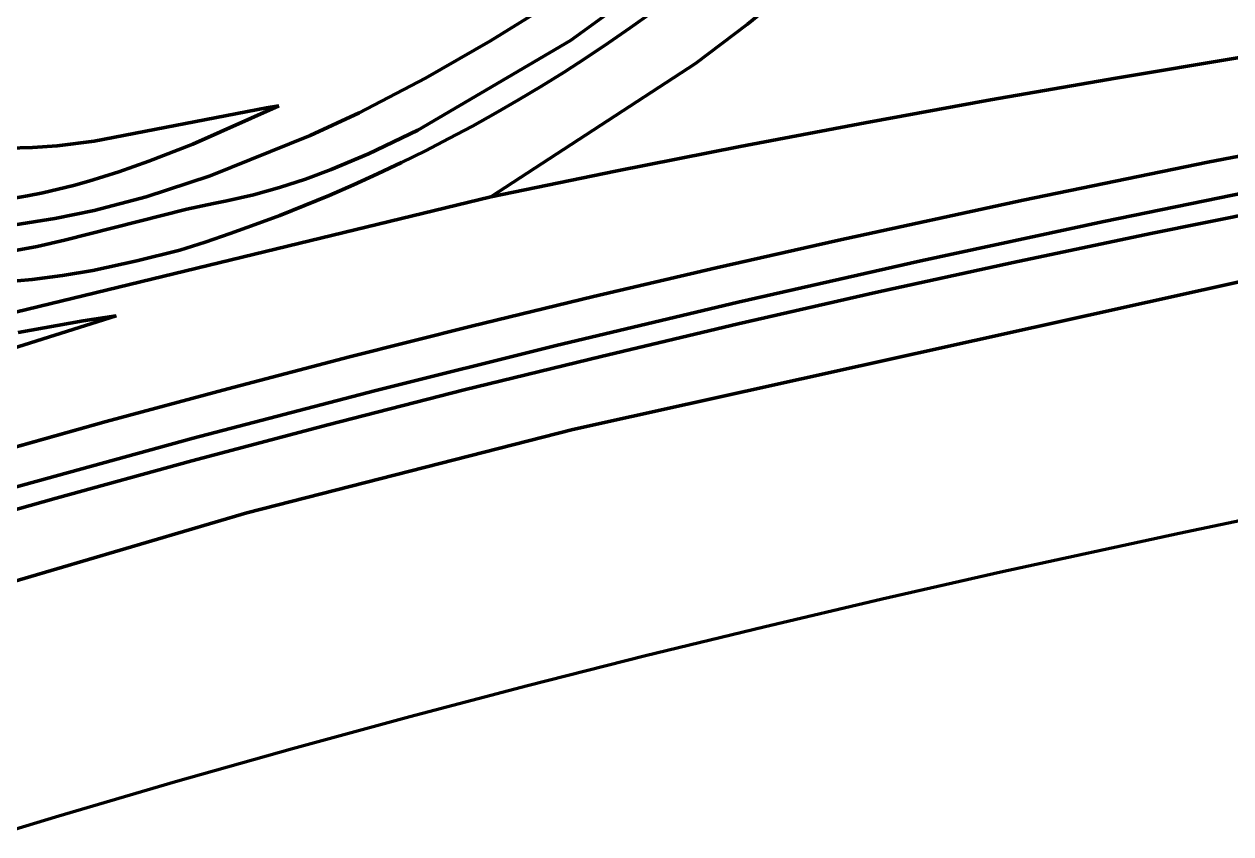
# Model space of a CAD drawing. Header units: millimetres. Extents: x 0.18 to 6.32, y 4.4 to 10.2.
# Drawn here: x 3.13 to 4.247, y 4.686 to 5.435 of the extents above; entities that cross this region are included whole.
import ezdxf

# ---------------------------------------------------------------- set-up
doc = ezdxf.new("R2010")
doc.units = ezdxf.units.MM
for name, color, linetype, lineweight in [('color#004f00ff', 7, 'CONTINUOUS', 100), ('color#86026eff', 7, 'CONTINUOUS', 100), ('color#b36001ff', 7, 'CONTINUOUS', 100), ('color#ba871eff', 7, 'CONTINUOUS', 100), ('color#fdfdfaff', 7, 'CONTINUOUS', 100)]:
    doc.layers.add(name, color=color, linetype=linetype, lineweight=lineweight)

msp = doc.modelspace()

# ---------------------------------------------------------------- linework, layer by layer
at = {"layer": 'color#004f00ff'}
for p, q in [((3.7997, 5.4349), (3.8346, 5.4636)), ((3.7515, 5.3987), (3.7997, 5.4349)), ((3.5619, 5.2751), (3.7515, 5.3987)), ((4.257, 5.4044), (4.1408, 5.3851)), ((4.1408, 5.3851), (4.0247, 5.3649)), ((4.0247, 5.3649), (3.9087, 5.3438)), ((3.9087, 5.3438), (3.793, 5.3218)), ((3.793, 5.3218), (3.6774, 5.2989)), ((3.6774, 5.2989), (3.5619, 5.2751)), ((3.6381, 5.0599), (4.3141, 5.2097)), ((3.3362, 4.9827), (3.6381, 5.0599)), ((4.3648, 4.9979), (4.1993, 4.9638)), ((2.9194, 4.8602), (3.3362, 4.9827)), ((4.1993, 4.9638), (4.0342, 4.928)), ((4.0342, 4.928), (3.9243, 4.903)), ((3.9243, 4.903), (3.8147, 4.8771)), ((3.8147, 4.8771), (3.7053, 4.8503)), ((3.7053, 4.8503), (3.5961, 4.8226)), ((3.5961, 4.8226), (3.4871, 4.794)), ((3.4871, 4.794), (3.3785, 4.7643)), ((3.3785, 4.7643), (3.2701, 4.7337)), ((3.2701, 4.7337), (3.162, 4.7019)), ((3.162, 4.7019), (3.1081, 4.6857))]:
    msp.add_line(p, q, dxfattribs=at)
at = {"layer": 'color#86026eff'}
for p, q in [((3.8346, 5.4636), (3.7997, 5.4349)), ((3.6911, 5.4316), (3.7111, 5.4459)), ((3.6709, 5.4176), (3.6911, 5.4316)), ((3.7997, 5.4349), (3.7515, 5.3987)), ((3.6504, 5.4039), (3.6709, 5.4176)), ((3.7515, 5.3987), (3.5619, 5.2751)), ((3.6298, 5.3906), (3.6504, 5.4039)), ((3.6089, 5.3776), (3.6298, 5.3906)), ((3.5878, 5.365), (3.6089, 5.3776)), ((3.5665, 5.3527), (3.5878, 5.365)), ((3.545, 5.3407), (3.5665, 5.3527)), ((3.5233, 5.3291), (3.545, 5.3407)), ((3.5015, 5.3179), (3.5233, 5.3291)), ((3.4794, 5.307), (3.5015, 5.3179)), ((3.4572, 5.2965), (3.4794, 5.307)), ((3.4123, 5.2765), (3.4348, 5.2863)), ((3.4348, 5.2863), (3.4572, 5.2965)), ((3.5619, 5.2751), (3.0291, 5.1462)), ((3.3896, 5.2671), (3.4123, 5.2765)), ((3.3668, 5.2581), (3.3896, 5.2671)), ((4.1732, 5.2413), (4.3011, 5.2672)), ((3.3438, 5.2495), (3.3668, 5.2581)), ((3.2974, 5.2333), (3.3207, 5.2412)), ((3.3207, 5.2412), (3.3438, 5.2495)), ((4.0456, 5.2144), (4.1732, 5.2413)), ((3.2741, 5.2258), (3.2974, 5.2333)), ((3.2344, 5.2159), (3.2741, 5.2258)), ((3.1655, 5.2024), (3.1934, 5.2072)), ((3.1934, 5.2072), (3.2344, 5.2159)), ((4.3141, 5.2097), (3.6381, 5.0599)), ((3.9182, 5.1866), (4.0456, 5.2144)), ((3.1234, 5.1974), (3.1374, 5.1988)), ((3.1374, 5.1988), (3.1655, 5.2024)), ((3.7911, 5.1576), (3.9182, 5.1866)), ((3.6642, 5.1276), (3.7911, 5.1576)), ((3.5375, 5.0965), (3.6642, 5.1276)), ((3.4112, 5.0643), (3.5375, 5.0965)), ((3.2851, 5.0309), (3.4112, 5.0643)), ((3.6381, 5.0599), (3.3362, 4.9827)), ((3.1594, 4.9964), (3.2851, 5.0309)), ((3.0967, 4.9786), (3.1594, 4.9964)), ((3.3362, 4.9827), (2.9194, 4.8602))]:
    msp.add_line(p, q, dxfattribs=at)
at = {"layer": 'color#b36001ff'}
for p, q in [((3.7827, 5.5271), (3.6359, 5.4198)), ((3.5618, 5.4195), (3.6061, 5.447)), ((3.6359, 5.4198), (3.4943, 5.337)), ((3.5015, 5.385), (3.5618, 5.4195)), ((3.44, 5.3529), (3.5015, 5.385)), ((3.3947, 5.3321), (3.44, 5.3529)), ((3.3022, 5.2947), (3.3947, 5.3321)), ((3.4943, 5.337), (3.4489, 5.315)), ((4.226, 5.3072), (4.3975, 5.3407)), ((3.4489, 5.315), (3.4141, 5.3004)), ((3.4141, 5.3004), (3.3905, 5.2917)), ((4.0549, 5.272), (4.226, 5.3072)), ((3.243, 5.2753), (3.3022, 5.2947)), ((3.3905, 5.2917), (3.3665, 5.2839)), ((4.2995, 5.2872), (4.1296, 5.2525)), ((3.1948, 5.2627), (3.243, 5.2753)), ((3.3423, 5.2772), (3.3176, 5.2715)), ((3.3665, 5.2839), (3.3423, 5.2772)), ((3.2805, 5.2639), (3.1673, 5.2351)), ((3.3051, 5.2691), (3.2805, 5.2639)), ((3.3176, 5.2715), (3.3051, 5.2691)), ((3.8842, 5.2351), (4.0549, 5.272)), ((3.1213, 5.2493), (3.1583, 5.2551)), ((3.1583, 5.2551), (3.1948, 5.2627)), ((4.1296, 5.2525), (3.9602, 5.216)), ((3.1673, 5.2351), (3.1419, 5.2294)), ((3.7706, 5.2094), (3.8842, 5.2351)), ((3.1419, 5.2294), (3.1165, 5.2247)), ((3.6572, 5.1829), (3.7706, 5.2094)), ((3.9602, 5.216), (3.7911, 5.1777)), ((3.544, 5.1554), (3.6572, 5.1829)), ((3.7911, 5.1777), (3.6224, 5.1376)), ((3.4311, 5.127), (3.544, 5.1554)), ((3.6224, 5.1376), (3.4542, 5.0956)), ((3.3184, 5.0976), (3.4311, 5.127)), ((3.206, 5.0672), (3.3184, 5.0976)), ((3.4542, 5.0956), (3.2865, 5.0518)), ((3.0939, 5.0358), (3.206, 5.0672)), ((3.2865, 5.0518), (3.1193, 5.006))]:
    msp.add_line(p, q, dxfattribs=at)
at = {"layer": 'color#ba871eff'}
for p, q in [((3.6359, 5.4198), (3.7827, 5.5271)), ((3.6061, 5.447), (3.5618, 5.4195)), ((3.7111, 5.4459), (3.6911, 5.4316)), ((3.6911, 5.4316), (3.6709, 5.4176)), ((3.4943, 5.337), (3.6359, 5.4198)), ((3.5618, 5.4195), (3.5015, 5.385)), ((3.6709, 5.4176), (3.6504, 5.4039)), ((3.6504, 5.4039), (3.6298, 5.3906)), ((4.1408, 5.3851), (4.257, 5.4044)), ((3.6298, 5.3906), (3.6089, 5.3776)), ((3.5015, 5.385), (3.44, 5.3529)), ((3.6089, 5.3776), (3.5878, 5.365)), ((4.0247, 5.3649), (4.1408, 5.3851)), ((3.5878, 5.365), (3.5665, 5.3527)), ((3.9087, 5.3438), (4.0247, 5.3649)), ((3.3543, 5.3575), (3.1948, 5.3267)), ((3.2862, 5.3241), (3.3656, 5.3595)), ((3.3656, 5.3595), (3.3543, 5.3575)), ((3.44, 5.3529), (3.3947, 5.3321)), ((3.5665, 5.3527), (3.545, 5.3407)), ((3.793, 5.3218), (3.9087, 5.3438)), ((3.3947, 5.3321), (3.3022, 5.2947)), ((3.4489, 5.315), (3.4943, 5.337)), ((3.545, 5.3407), (3.5233, 5.3291)), ((4.3975, 5.3407), (4.226, 5.3072)), ((3.1375, 5.3209), (3.1145, 5.3203)), ((3.1604, 5.3225), (3.1375, 5.3209)), ((3.1948, 5.3267), (3.1604, 5.3225)), ((3.2453, 5.3081), (3.2862, 5.3241)), ((3.5233, 5.3291), (3.5015, 5.3179)), ((3.6774, 5.2989), (3.793, 5.3218)), ((3.2176, 5.2984), (3.2453, 5.3081)), ((3.4141, 5.3004), (3.4489, 5.315)), ((3.5015, 5.3179), (3.4794, 5.307)), ((3.1897, 5.2897), (3.2176, 5.2984)), ((3.3905, 5.2917), (3.4141, 5.3004)), ((3.4794, 5.307), (3.4572, 5.2965)), ((3.5619, 5.2751), (3.6774, 5.2989)), ((4.226, 5.3072), (4.0549, 5.272)), ((3.1615, 5.2823), (3.1756, 5.2858)), ((3.1756, 5.2858), (3.1897, 5.2897)), ((3.3022, 5.2947), (3.243, 5.2753)), ((3.3665, 5.2839), (3.3905, 5.2917)), ((3.4348, 5.2863), (3.4123, 5.2765)), ((3.4572, 5.2965), (3.4348, 5.2863)), ((4.1296, 5.2525), (4.2995, 5.2872)), ((3.0291, 5.1462), (3.5619, 5.2751)), ((3.1189, 5.2737), (3.1331, 5.2762)), ((3.1331, 5.2762), (3.1473, 5.279)), ((3.1473, 5.279), (3.1615, 5.2823)), ((3.243, 5.2753), (3.1948, 5.2627)), ((3.3176, 5.2715), (3.3423, 5.2772)), ((3.3423, 5.2772), (3.3665, 5.2839)), ((3.4123, 5.2765), (3.3896, 5.2671)), ((3.1673, 5.2351), (3.2805, 5.2639)), ((3.2805, 5.2639), (3.3051, 5.2691)), ((3.3051, 5.2691), (3.3176, 5.2715)), ((3.3896, 5.2671), (3.3668, 5.2581)), ((4.0549, 5.272), (3.8842, 5.2351)), ((4.3011, 5.2672), (4.1732, 5.2413)), ((3.1583, 5.2551), (3.1213, 5.2493)), ((3.1948, 5.2627), (3.1583, 5.2551)), ((3.3668, 5.2581), (3.3438, 5.2495)), ((3.9602, 5.216), (4.1296, 5.2525)), ((3.3207, 5.2412), (3.2974, 5.2333)), ((3.3438, 5.2495), (3.3207, 5.2412)), ((4.1732, 5.2413), (4.0456, 5.2144)), ((3.1419, 5.2294), (3.1673, 5.2351)), ((3.2974, 5.2333), (3.2741, 5.2258)), ((3.8842, 5.2351), (3.7706, 5.2094)), ((3.1165, 5.2247), (3.1419, 5.2294)), ((3.2741, 5.2258), (3.2344, 5.2159)), ((3.1934, 5.2072), (3.1655, 5.2024)), ((3.2344, 5.2159), (3.1934, 5.2072)), ((3.7706, 5.2094), (3.6572, 5.1829)), ((3.7911, 5.1777), (3.9602, 5.216)), ((4.0456, 5.2144), (3.9182, 5.1866)), ((3.1374, 5.1988), (3.1234, 5.1974)), ((3.1655, 5.2024), (3.1374, 5.1988)), ((3.9182, 5.1866), (3.7911, 5.1576)), ((3.6572, 5.1829), (3.544, 5.1554)), ((3.6224, 5.1376), (3.7911, 5.1777)), ((2.8906, 5.0629), (3.215, 5.165)), ((3.215, 5.165), (3.1847, 5.1605)), ((3.1847, 5.1605), (3.1245, 5.1496)), ((3.544, 5.1554), (3.4311, 5.127)), ((3.7911, 5.1576), (3.6642, 5.1276)), ((3.4542, 5.0956), (3.6224, 5.1376)), ((3.4311, 5.127), (3.3184, 5.0976)), ((3.6642, 5.1276), (3.5375, 5.0965)), ((3.3184, 5.0976), (3.206, 5.0672)), ((3.2865, 5.0518), (3.4542, 5.0956)), ((3.5375, 5.0965), (3.4112, 5.0643)), ((3.206, 5.0672), (3.0939, 5.0358)), ((3.4112, 5.0643), (3.2851, 5.0309)), ((3.1193, 5.006), (3.2865, 5.0518)), ((3.2851, 5.0309), (3.1594, 4.9964)), ((3.1594, 4.9964), (3.0967, 4.9786))]:
    msp.add_line(p, q, dxfattribs=at)
at = {"layer": 'color#fdfdfaff'}
for p, q in [((3.1948, 5.3267), (3.3543, 5.3575)), ((3.3656, 5.3595), (3.2862, 5.3241)), ((3.3543, 5.3575), (3.3656, 5.3595)), ((3.1145, 5.3203), (3.1375, 5.3209)), ((3.1375, 5.3209), (3.1604, 5.3225)), ((3.1604, 5.3225), (3.1948, 5.3267)), ((3.2862, 5.3241), (3.2453, 5.3081)), ((3.2453, 5.3081), (3.2176, 5.2984)), ((3.2176, 5.2984), (3.1897, 5.2897)), ((3.1756, 5.2858), (3.1615, 5.2823)), ((3.1897, 5.2897), (3.1756, 5.2858)), ((3.1331, 5.2762), (3.1189, 5.2737)), ((3.1473, 5.279), (3.1331, 5.2762)), ((3.1615, 5.2823), (3.1473, 5.279)), ((3.215, 5.165), (2.8906, 5.0629)), ((3.1847, 5.1605), (3.215, 5.165)), ((3.1245, 5.1496), (3.1847, 5.1605))]:
    msp.add_line(p, q, dxfattribs=at)

doc.saveas('drawing.dxf')
